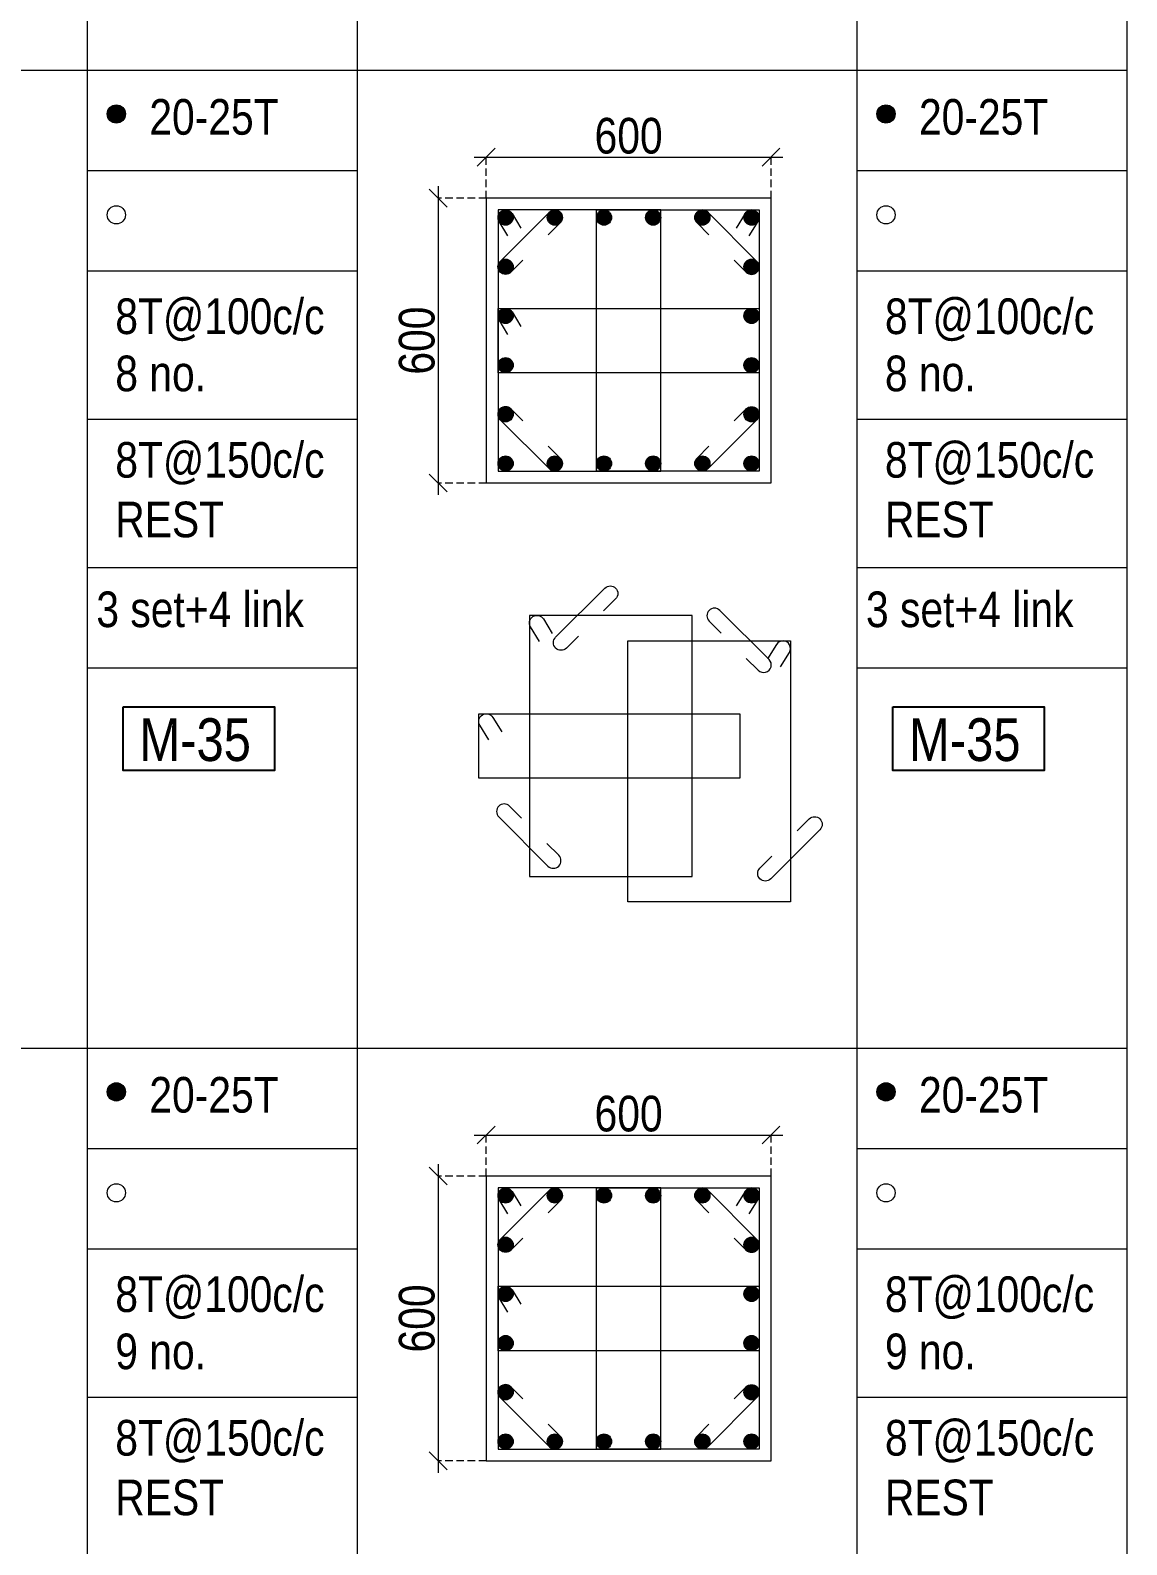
# Model space of a CAD drawing. Header units: millimetres. Extents: x 1112055 to 3390982, y -148532 to 766891.
# Drawn here: x 2207420 to 2216656, y 345047 to 357806 of the extents above; entities that cross this region are included whole.
import ezdxf
from ezdxf.enums import TextEntityAlignment as Align

# ---------------------------------------------------------------- set-up
doc = ezdxf.new("R2010")
doc.units = ezdxf.units.MM
doc.header["$PDMODE"] = 35
doc.header["$PDSIZE"] = -25
doc.linetypes.add('DASHED2', pattern=[0.375, 0.25, -0.125])
doc.linetypes.add('Hidden', pattern=[9.525, 6.35, -3.175])
for name, color, linetype, lineweight in [('B COL. SIZE DIM', 220, 'Continuous', 25), ('B COLSCH', 204, 'Continuous', 20), ('B COLUMN', 1, 'Hidden', 9), ('B STEEL', 34, 'Continuous', 15)]:
    doc.layers.add(name, color=color, linetype=linetype, lineweight=lineweight)
doc.layers.add('B TEXT', color=7, linetype='Continuous')
doc.styles.add('dim inside', font='romans.shx', dxfattribs={"width": 0.8, "height": 125})
doc.styles.add('SWINC', font='swissc.ttf')
doc.dimstyles.new('dim inside', dxfattribs={"dimtxt": 125, "dimasz": 100, "dimexe": 0, "dimexo": 0, "dimgap": 10, "dimtad": 0, "dimdec": 0, "dimzin": 0, "dimdsep": 46, "dimtxsty": 'dim inside', "dimblk": 'SMALL', "dimcen": 0.09, "dimadec": 0, "dimazin": 0, "dimtfac": 1, "dimtdec": 0, "dimtofl": 0, "dimtmove": 0, "dimatfit": 3, "dimfxl": 1, "dimtolj": 1, "dimtzin": 0, "dimarcsym": 2})

# ---------------------------------------------------------------- blocks, each defined once
blk = doc.blocks.new('_Oblique')
at = {"color": 0, "linetype": 'ByBlock', "lineweight": -2}
blk.add_line((-0.5, -0.5), (0.5, 0.5), dxfattribs=at)
blk = doc.blocks.new('*D1198')
at = {"layer": 'B COL. SIZE DIM', "color": 250, "lineweight": 9, "ltscale": 250, "transparency": 16777216}
blk.add_line((2211160, 348498), (2213760, 348498), dxfattribs=at)
at = {"layer": 'B COL. SIZE DIM', "color": 250, "linetype": 'DASHED2', "lineweight": 9, "ltscale": 250, "transparency": 16777216}
for p, q in [((2211260, 348153), (2211260, 348498)), ((2213660, 348153), (2213660, 348498))]:
    blk.add_line(p, q, dxfattribs=at)
at = {"layer": 'Defpoints', "color": 0, "ltscale": 250, "transparency": 16777216}
for p in [(2213660, 348498), (2211260, 348153), (2213660, 348153)]:
    blk.add_point(p, dxfattribs=at)
at = {"layer": 'B COL. SIZE DIM', "color": 250, "lineweight": 9, "ltscale": 250, "transparency": 16777216, "xscale": 150, "yscale": 150, "zscale": 150, "rotation": 180}
blk.add_blockref('_Oblique', (2211260, 348498), dxfattribs=at)
at = {"layer": 'B COL. SIZE DIM', "color": 250, "lineweight": 9, "ltscale": 250, "transparency": 16777216, "xscale": 150, "yscale": 150, "zscale": 150}
blk.add_blockref('_Oblique', (2213660, 348498), dxfattribs=at)
at = {"layer": 'B COL. SIZE DIM', "color": 6, "ltscale": 250, "transparency": 16777216, "insert": (2212460, 348677), "char_height": 300, "attachment_point": 5, "style": 'SWINC'}
blk.add_mtext('\\A1;600', dxfattribs=at)
blk = doc.blocks.new('*D1199')
at = {"layer": 'B COL. SIZE DIM', "color": 250, "lineweight": 9, "ltscale": 250, "transparency": 16777216}
blk.add_line((2210856, 348253), (2210856, 345653), dxfattribs=at)
at = {"layer": 'B COL. SIZE DIM', "color": 250, "linetype": 'DASHED2', "lineweight": 9, "ltscale": 250, "transparency": 16777216}
for p, q in [((2211260, 348153), (2210856, 348153)), ((2211260, 345753), (2210856, 345753))]:
    blk.add_line(p, q, dxfattribs=at)
at = {"layer": 'Defpoints', "color": 0, "ltscale": 250, "transparency": 16777216}
for p in [(2211260, 348153), (2210856, 345753), (2211260, 345753)]:
    blk.add_point(p, dxfattribs=at)
at = {"layer": 'B COL. SIZE DIM', "color": 250, "lineweight": 9, "ltscale": 250, "transparency": 16777216, "xscale": 150, "yscale": 150, "zscale": 150}
for p, rotation in [((2210856, 348153), 90), ((2210856, 345753), 270)]:
    blk.add_blockref('_Oblique', p, dxfattribs=dict(at, rotation=rotation))
at = {"layer": 'B COL. SIZE DIM', "color": 6, "ltscale": 250, "transparency": 16777216, "insert": (2210677, 346953), "char_height": 300, "attachment_point": 5, "rotation": 90, "style": 'SWINC'}
blk.add_mtext('\\A1;600', dxfattribs=at)
blk = doc.blocks.new('*D1206')
at = {"layer": 'B COL. SIZE DIM', "color": 250, "lineweight": 9, "ltscale": 250, "transparency": 16777216}
blk.add_line((2211160, 356737), (2213760, 356737), dxfattribs=at)
at = {"layer": 'B COL. SIZE DIM', "color": 250, "linetype": 'DASHED2', "lineweight": 9, "ltscale": 250, "transparency": 16777216}
for p, q in [((2211260, 356392), (2211260, 356737)), ((2213660, 356392), (2213660, 356737))]:
    blk.add_line(p, q, dxfattribs=at)
at = {"layer": 'Defpoints', "color": 0, "ltscale": 250, "transparency": 16777216}
for p in [(2213660, 356737), (2211260, 356392), (2213660, 356392)]:
    blk.add_point(p, dxfattribs=at)
at = {"layer": 'B COL. SIZE DIM', "color": 250, "lineweight": 9, "ltscale": 250, "transparency": 16777216, "xscale": 150, "yscale": 150, "zscale": 150, "rotation": 180}
blk.add_blockref('_Oblique', (2211260, 356737), dxfattribs=at)
at = {"layer": 'B COL. SIZE DIM', "color": 250, "lineweight": 9, "ltscale": 250, "transparency": 16777216, "xscale": 150, "yscale": 150, "zscale": 150}
blk.add_blockref('_Oblique', (2213660, 356737), dxfattribs=at)
at = {"layer": 'B COL. SIZE DIM', "color": 6, "ltscale": 250, "transparency": 16777216, "insert": (2212460, 356916), "char_height": 300, "attachment_point": 5, "style": 'SWINC'}
blk.add_mtext('\\A1;600', dxfattribs=at)
blk = doc.blocks.new('*D1207')
at = {"layer": 'B COL. SIZE DIM', "color": 250, "lineweight": 9, "ltscale": 250, "transparency": 16777216}
blk.add_line((2210856, 356492), (2210856, 353892), dxfattribs=at)
at = {"layer": 'B COL. SIZE DIM', "color": 250, "linetype": 'DASHED2', "lineweight": 9, "ltscale": 250, "transparency": 16777216}
for p, q in [((2211260, 356392), (2210856, 356392)), ((2211260, 353992), (2210856, 353992))]:
    blk.add_line(p, q, dxfattribs=at)
at = {"layer": 'Defpoints', "color": 0, "ltscale": 250, "transparency": 16777216}
for p in [(2211260, 356392), (2210856, 353992), (2211260, 353992)]:
    blk.add_point(p, dxfattribs=at)
at = {"layer": 'B COL. SIZE DIM', "color": 250, "lineweight": 9, "ltscale": 250, "transparency": 16777216, "xscale": 150, "yscale": 150, "zscale": 150}
for p, rotation in [((2210856, 356392), 90), ((2210856, 353992), 270)]:
    blk.add_blockref('_Oblique', p, dxfattribs=dict(at, rotation=rotation))
at = {"layer": 'B COL. SIZE DIM', "color": 6, "ltscale": 250, "transparency": 16777216, "insert": (2210677, 355192), "char_height": 300, "attachment_point": 5, "rotation": 90, "style": 'SWINC'}
blk.add_mtext('\\A1;600', dxfattribs=at)

msp = doc.modelspace()

# ---------------------------------------------------------------- hatches: boundary and pattern name
at = {"layer": 'B STEEL', "lineweight": 9, "ltscale": 0.5}
h = msp.add_hatch(color=34, dxfattribs=at)
edge = h.paths.add_edge_path()
edge.add_arc((2208144.7, 357101.6), 76.8, 0, 360)
h = msp.add_hatch(color=34, dxfattribs=at)
edge = h.paths.add_edge_path()
edge.add_arc((2214627.6, 357101.6), 76.8, 0, 360)
h = msp.add_hatch(color=34, dxfattribs=at)
edge = h.paths.add_edge_path()
edge.add_arc((2211423.9, 356228.4), 64, 0, 360)
h = msp.add_hatch(color=34, dxfattribs=at)
edge = h.paths.add_edge_path()
edge.add_arc((2211838.3, 356228.4), 64, 180, 540, ccw=False)
at = {"layer": 'B STEEL'}
h = msp.add_hatch(color=34, dxfattribs=at)
edge = h.paths.add_edge_path()
edge.add_arc((2212252.7, 356228.4), 64, 0, 360)
h = msp.add_hatch(color=34, dxfattribs=at)
edge = h.paths.add_edge_path()
edge.add_arc((2212667.1, 356228.4), 64, 0, 360)
at = {"layer": 'B STEEL', "lineweight": 9, "ltscale": 0.5}
h = msp.add_hatch(color=34, dxfattribs=at)
edge = h.paths.add_edge_path()
edge.add_arc((2213081.5, 356228.4), 64, 180, 540, ccw=False)
h = msp.add_hatch(color=34, dxfattribs=at)
edge = h.paths.add_edge_path()
edge.add_arc((2213495.8, 356228.4), 64, 180, 540, ccw=False)
h = msp.add_hatch(color=34, dxfattribs=at)
edge = h.paths.add_edge_path()
edge.add_arc((2211423.9, 355814), 64, 0, 360)
h = msp.add_hatch(color=34, dxfattribs=at)
edge = h.paths.add_edge_path()
edge.add_arc((2213495.8, 355814), 64, 180, 540, ccw=False)
at = {"layer": 'B STEEL'}
h = msp.add_hatch(color=34, dxfattribs=at)
edge = h.paths.add_edge_path()
edge.add_arc((2211423.9, 355399.6), 64, 0, 360)
h = msp.add_hatch(color=34, dxfattribs=at)
edge = h.paths.add_edge_path()
edge.add_arc((2213495.8, 355399.6), 64, 0, 360)
h = msp.add_hatch(color=34, dxfattribs=at)
edge = h.paths.add_edge_path()
edge.add_arc((2211423.9, 354985.2), 64, 0, 360)
h = msp.add_hatch(color=34, dxfattribs=at)
edge = h.paths.add_edge_path()
edge.add_arc((2213495.8, 354985.2), 64, 0, 360)
at = {"layer": 'B STEEL', "lineweight": 9, "ltscale": 0.5}
h = msp.add_hatch(color=34, dxfattribs=at)
edge = h.paths.add_edge_path()
edge.add_arc((2211423.9, 354570.8), 64, 0, 360)
h = msp.add_hatch(color=34, dxfattribs=at)
edge = h.paths.add_edge_path()
edge.add_arc((2213495.8, 354570.8), 64, 180, 540, ccw=False)
h = msp.add_hatch(color=34, dxfattribs=at)
edge = h.paths.add_edge_path()
edge.add_arc((2211423.9, 354156.4), 64, 0, 360, ccw=False)
h = msp.add_hatch(color=34, dxfattribs=at)
edge = h.paths.add_edge_path()
edge.add_arc((2211838.3, 354156.4), 64, -180, 180)
at = {"layer": 'B STEEL'}
h = msp.add_hatch(color=34, dxfattribs=at)
edge = h.paths.add_edge_path()
edge.add_arc((2212252.7, 354156.4), 64, 0, 360)
h = msp.add_hatch(color=34, dxfattribs=at)
edge = h.paths.add_edge_path()
edge.add_arc((2212667.1, 354156.4), 64, 0, 360)
at = {"layer": 'B STEEL', "lineweight": 9, "ltscale": 0.5}
h = msp.add_hatch(color=34, dxfattribs=at)
edge = h.paths.add_edge_path()
edge.add_arc((2213081.5, 354156.4), 64, -180, 180)
h = msp.add_hatch(color=34, dxfattribs=at)
edge = h.paths.add_edge_path()
edge.add_arc((2213495.8, 354156.4), 64, -180, 180)
h = msp.add_hatch(color=34, dxfattribs=at)
edge = h.paths.add_edge_path()
edge.add_arc((2208144.7, 348861.8), 76.8, 0, 360)
h = msp.add_hatch(color=34, dxfattribs=at)
edge = h.paths.add_edge_path()
edge.add_arc((2214627.6, 348861.8), 76.8, 0, 360)
h = msp.add_hatch(color=34, dxfattribs=at)
edge = h.paths.add_edge_path()
edge.add_arc((2211423.9, 347988.6), 64, 0, 360)
h = msp.add_hatch(color=34, dxfattribs=at)
edge = h.paths.add_edge_path()
edge.add_arc((2211838.3, 347988.6), 64, 180, 540, ccw=False)
at = {"layer": 'B STEEL'}
h = msp.add_hatch(color=34, dxfattribs=at)
edge = h.paths.add_edge_path()
edge.add_arc((2212252.7, 347988.6), 64, 0, 360)
h = msp.add_hatch(color=34, dxfattribs=at)
edge = h.paths.add_edge_path()
edge.add_arc((2212667.1, 347988.6), 64, 0, 360)
at = {"layer": 'B STEEL', "lineweight": 9, "ltscale": 0.5}
h = msp.add_hatch(color=34, dxfattribs=at)
edge = h.paths.add_edge_path()
edge.add_arc((2213081.5, 347988.6), 64, 180, 540, ccw=False)
h = msp.add_hatch(color=34, dxfattribs=at)
edge = h.paths.add_edge_path()
edge.add_arc((2213495.8, 347988.6), 64, 180, 540, ccw=False)
h = msp.add_hatch(color=34, dxfattribs=at)
edge = h.paths.add_edge_path()
edge.add_arc((2211423.9, 347574.2), 64, 0, 360)
h = msp.add_hatch(color=34, dxfattribs=at)
edge = h.paths.add_edge_path()
edge.add_arc((2213495.8, 347574.2), 64, 180, 540, ccw=False)
at = {"layer": 'B STEEL'}
h = msp.add_hatch(color=34, dxfattribs=at)
edge = h.paths.add_edge_path()
edge.add_arc((2211423.9, 347159.8), 64, 0, 360)
h = msp.add_hatch(color=34, dxfattribs=at)
edge = h.paths.add_edge_path()
edge.add_arc((2213495.8, 347159.8), 64, 0, 360)
h = msp.add_hatch(color=34, dxfattribs=at)
edge = h.paths.add_edge_path()
edge.add_arc((2211423.9, 346745.4), 64, 0, 360)
h = msp.add_hatch(color=34, dxfattribs=at)
edge = h.paths.add_edge_path()
edge.add_arc((2213495.8, 346745.4), 64, 0, 360)
at = {"layer": 'B STEEL', "lineweight": 9, "ltscale": 0.5}
h = msp.add_hatch(color=34, dxfattribs=at)
edge = h.paths.add_edge_path()
edge.add_arc((2211423.9, 346331), 64, 0, 360)
h = msp.add_hatch(color=34, dxfattribs=at)
edge = h.paths.add_edge_path()
edge.add_arc((2213495.8, 346331), 64, 180, 540, ccw=False)
h = msp.add_hatch(color=34, dxfattribs=at)
edge = h.paths.add_edge_path()
edge.add_arc((2211423.9, 345916.6), 64, 0, 360, ccw=False)
h = msp.add_hatch(color=34, dxfattribs=at)
edge = h.paths.add_edge_path()
edge.add_arc((2211838.3, 345916.6), 64, -180, 180)
at = {"layer": 'B STEEL'}
h = msp.add_hatch(color=34, dxfattribs=at)
edge = h.paths.add_edge_path()
edge.add_arc((2212252.7, 345916.6), 64, 0, 360)
h = msp.add_hatch(color=34, dxfattribs=at)
edge = h.paths.add_edge_path()
edge.add_arc((2212667.1, 345916.6), 64, 0, 360)
at = {"layer": 'B STEEL', "lineweight": 9, "ltscale": 0.5}
h = msp.add_hatch(color=34, dxfattribs=at)
edge = h.paths.add_edge_path()
edge.add_arc((2213081.5, 345916.6), 64, -180, 180)
h = msp.add_hatch(color=34, dxfattribs=at)
edge = h.paths.add_edge_path()
edge.add_arc((2213495.8, 345916.6), 64, -180, 180)

# ---------------------------------------------------------------- linework, layer by layer
at = {"layer": 'B COLSCH', "color": 250, "lineweight": 0}
for p, q in [((2216655.7, 383508.5), (2216655.7, 323875.2)), ((2207898.4, 382189.4), (2207898.4, 332750.4)), ((2210172.8, 382189.4), (2210172.8, 323875.2)), ((2214381.3, 382189.4), (2214381.3, 332750.4)), ((2087620, 357469.9), (2216655.7, 357469.9)), ((2207898.4, 356624.9), (2210172.8, 356624.9)), ((2214381.3, 356624.9), (2216655.7, 356624.9)), ((2207898.4, 355779.9), (2210172.8, 355779.9)), ((2214381.3, 355779.9), (2216655.7, 355779.9)), ((2207898.4, 354530.1), (2210172.8, 354530.1)), ((2214381.3, 354530.1), (2216655.7, 354530.1)), ((2207898.4, 353280.4), (2210172.8, 353280.4)), ((2214381.3, 353280.4), (2216655.7, 353280.4)), ((2207898.4, 352435.4), (2210172.8, 352435.4)), ((2214381.3, 352435.4), (2216655.7, 352435.4)), ((2087620, 349230.1), (2216655.7, 349230.1)), ((2207898.4, 348385.1), (2210172.8, 348385.1)), ((2214381.3, 348385.1), (2216655.7, 348385.1)), ((2207898.4, 347540.1), (2210172.8, 347540.1)), ((2214381.3, 347540.1), (2216655.7, 347540.1)), ((2207898.4, 346290.3), (2210172.8, 346290.3)), ((2214381.3, 346290.3), (2216655.7, 346290.3))]:
    msp.add_line(p, q, dxfattribs=at)
at = {"layer": 'B COLUMN', "color": 1, "linetype": 'ByBlock', "lineweight": 20}
for points in [[(2211259.9, 353992.4), (2213659.9, 353992.4), (2213659.9, 356392.4), (2211259.9, 356392.4)], [(2211259.9, 345752.6), (2213659.9, 345752.6), (2213659.9, 348152.6), (2211259.9, 348152.6)]]:
    msp.add_lwpolyline(points, close=True, dxfattribs=at)
at = {"layer": 'B STEEL', "color": 34, "lineweight": 9, "ltscale": 0.5}
for points in [[(2211359.9, 354092.4), (2212731.1, 354092.4), (2212731.1, 356292.4), (2211359.9, 356292.4)], [(2213559.9, 354092.4), (2212188.7, 354092.4), (2212188.7, 356292.4), (2213559.9, 356292.4)], [(2211359.9, 355463.6), (2213559.9, 355463.6), (2213559.9, 354921.2), (2211359.9, 354921.2)], [(2211623.9, 350676.8), (2212995.1, 350676.8), (2212995.1, 352876.8), (2211623.9, 352876.8)], [(2213823.9, 350462.3), (2212452.6, 350462.3), (2212452.6, 352662.3), (2213823.9, 352662.3)], [(2211197.9, 352048.1), (2213397.9, 352048.1), (2213397.9, 351505.6), (2211197.9, 351505.6)], [(2211359.9, 345852.6), (2212731.1, 345852.6), (2212731.1, 348052.6), (2211359.9, 348052.6)], [(2213559.9, 345852.6), (2212188.7, 345852.6), (2212188.7, 348052.6), (2213559.9, 348052.6)], [(2211359.9, 347223.8), (2213559.9, 347223.8), (2213559.9, 346681.4), (2211359.9, 346681.4)]]:
    msp.add_lwpolyline(points, close=True, dxfattribs=at)
for points in [[(2211444.1, 356073.4), (2211369.4, 356194.9, -1), (2211478.4, 356262), (2211553.2, 356140.5)], [(2211570, 355869.6), (2211469.2, 355768.8, -1), (2211378.6, 355859.3), (2211793, 356273.7, -1), (2211883.5, 356183.1), (2211782.7, 356082.3)], [(2213349.7, 355869.6), (2213450.6, 355768.8, 1), (2213541.1, 355859.3), (2213126.7, 356273.7, 1), (2213036.2, 356183.1), (2213137.1, 356082.3)], [(2213475.6, 356073.4), (2213550.4, 356194.9, 1), (2213441.3, 356262), (2213366.6, 356140.5)], [(2211444.1, 355244.6), (2211369.4, 355366.1, -1), (2211478.4, 355433.2), (2211553.2, 355311.7)], [(2211570, 354515.2), (2211469.2, 354616.1, 1), (2211378.6, 354525.6), (2211793, 354111.2, 1), (2211883.5, 354201.7), (2211782.7, 354302.6)], [(2213349.7, 354515.2), (2213450.6, 354616.1, -1), (2213541.1, 354525.6), (2213126.7, 354111.2, -1), (2213036.2, 354201.7), (2213137.1, 354302.6)], [(2212037, 352702.3), (2211936.1, 352601.4, -1), (2211845.6, 352691.9), (2212259.9, 353106.3, -1), (2212350.5, 353015.8), (2212249.6, 352914.9)], [(2211708.1, 352657.8), (2211633.4, 352779.3, -1), (2211742.4, 352846.4), (2211817.2, 352724.9)], [(2213451.6, 352514.8), (2213552.4, 352413.9, 1), (2213643, 352504.4), (2213228.6, 352918.8, 1), (2213138.1, 352828.3), (2213238.9, 352727.4)], [(2213739.6, 352443.2), (2213814.4, 352564.7, 1), (2213705.3, 352631.8), (2213630.6, 352510.3)], [(2211282.2, 351829), (2211207.4, 351950.5, -1), (2211316.5, 352017.6), (2211391.2, 351896.1)], [(2211557.8, 351168.6), (2211457, 351269.5, 1), (2211366.4, 351179), (2211780.8, 350764.6, 1), (2211871.4, 350855.1), (2211770.5, 350956)], [(2213880.1, 351060.7), (2213981, 351161.6, -1), (2214071.5, 351071), (2213657.1, 350656.7, -1), (2213566.6, 350747.2), (2213667.5, 350848.1)], [(2211444.1, 347833.5), (2211369.4, 347955, -1), (2211478.4, 348022.1), (2211553.2, 347900.6)], [(2211570, 347629.8), (2211469.2, 347528.9, -1), (2211378.6, 347619.4), (2211793, 348033.8, -1), (2211883.5, 347943.3), (2211782.7, 347842.4)], [(2213349.7, 347629.8), (2213450.6, 347528.9, 1), (2213541.1, 347619.4), (2213126.7, 348033.8, 1), (2213036.2, 347943.3), (2213137.1, 347842.4)], [(2213475.6, 347833.5), (2213550.4, 347955, 1), (2213441.3, 348022.1), (2213366.6, 347900.6)], [(2211444.1, 347004.7), (2211369.4, 347126.2, -1), (2211478.4, 347193.3), (2211553.2, 347071.9)], [(2211570, 346275.4), (2211469.2, 346376.3, 1), (2211378.6, 346285.7), (2211793, 345871.3, 1), (2211883.5, 345961.9), (2211782.7, 346062.7)], [(2213349.7, 346275.4), (2213450.6, 346376.3, -1), (2213541.1, 346285.7), (2213126.7, 345871.3, -1), (2213036.2, 345961.9), (2213137.1, 346062.7)]]:
    msp.add_lwpolyline(points, format="xyb", dxfattribs=at)
for centre, radius in [((2208144.7, 357101.6), 76.8), ((2214627.6, 357101.6), 76.8), ((2208144.7, 356251.3), 76.8), ((2211423.9, 356228.4), 64), ((2211838.3, 356228.4), 64), ((2212252.7, 356228.4), 64), ((2212667.1, 356228.4), 64), ((2213081.5, 356228.4), 64), ((2213495.8, 356228.4), 64), ((2214627.6, 356251.3), 76.8), ((2211423.9, 355814), 64), ((2213495.8, 355814), 64), ((2211423.9, 355399.6), 64), ((2213495.8, 355399.6), 64), ((2211423.9, 354985.2), 64), ((2213495.8, 354985.2), 64), ((2211423.9, 354570.8), 64), ((2213495.8, 354570.8), 64), ((2211423.9, 354156.4), 64), ((2211838.3, 354156.4), 64), ((2212252.7, 354156.4), 64), ((2212667.1, 354156.4), 64), ((2213081.5, 354156.4), 64), ((2213495.8, 354156.4), 64), ((2208144.7, 348861.8), 76.8), ((2214627.6, 348861.8), 76.8), ((2208144.7, 348011.5), 76.8), ((2211423.9, 347988.6), 64), ((2211838.3, 347988.6), 64), ((2212252.7, 347988.6), 64), ((2212667.1, 347988.6), 64), ((2213081.5, 347988.6), 64), ((2213495.8, 347988.6), 64), ((2214627.6, 348011.5), 76.8), ((2211423.9, 347574.2), 64), ((2213495.8, 347574.2), 64), ((2211423.9, 347159.8), 64), ((2213495.8, 347159.8), 64), ((2211423.9, 346745.4), 64), ((2213495.8, 346745.4), 64), ((2211423.9, 346331), 64), ((2213495.8, 346331), 64), ((2211423.9, 345916.6), 64), ((2211838.3, 345916.6), 64), ((2212252.7, 345916.6), 64), ((2212667.1, 345916.6), 64), ((2213081.5, 345916.6), 64), ((2213495.8, 345916.6), 64)]:
    msp.add_circle(centre, radius, dxfattribs=at)
at = {"layer": 'B TEXT', "color": 1}
for points in [[(2208202.1, 352106.3), (2209476.7, 352106.3), (2209476.7, 351568.4), (2208202.1, 351568.4)], [(2214685, 352106.3), (2215959.6, 352106.3), (2215959.6, 351568.4), (2214685, 351568.4)]]:
    msp.add_lwpolyline(points, close=True, dxfattribs=at)

# ---------------------------------------------------------------- texts
at = {"layer": 'B TEXT', "style": 'SWINC'}
for s, p in [('20-25T', (2208423.2, 356927)), ('20-25T', (2214906.1, 356927)), ('8T@100c/c', (2208136.3, 355247.2)), ('8T@100c/c', (2214619.2, 355247.2)), ('8 no.', (2208136.3, 354765.4)), ('8 no.', (2214619.2, 354765.4)), ('8T@150c/c', (2208136.3, 354037.3)), ('8T@150c/c', (2214619.2, 354037.3)), ('REST', (2208136.3, 353534.9)), ('REST', (2214619.2, 353534.9)), ('3 set+4 link', (2207976.6, 352777.9)), ('3 set+4 link', (2214459.5, 352777.9)), ('20-25T', (2208423.2, 348687.2)), ('20-25T', (2214906.1, 348687.2)), ('8T@100c/c', (2208136.3, 347007.4)), ('8T@100c/c', (2214619.2, 347007.4)), ('9 no.', (2208136.3, 346525.6)), ('9 no.', (2214619.2, 346525.6)), ('8T@150c/c', (2208136.3, 345797.5)), ('8T@150c/c', (2214619.2, 345797.5)), ('REST', (2208136.3, 345295.1)), ('REST', (2214619.2, 345295.1))]:
    msp.add_text(s, height=300, dxfattribs=at).set_placement(p)
at = {"layer": 'B TEXT', "color": 1, "style": 'SWINC'}
for p in [(2208339.4, 351541.8), (2214822.3, 351541.8)]:
    msp.add_text('M-35', height=360, dxfattribs=at).set_placement(p, align=Align.BOTTOM_LEFT)

# ---------------------------------------------------------------- dimensions: what is measured, and where the dimension line sits
at = {"layer": 'B COL. SIZE DIM', "color": 250, "ltscale": 250}
for base, p1, p2, picture, middle in [((2213659.9, 356737.4), (2211259.9, 356392.4), (2213659.9, 356392.4), '*D1206', (2212459.9, 356916.4)), ((2213659.9, 348497.5), (2211259.9, 348152.6), (2213659.9, 348152.6), '*D1198', (2212459.9, 348676.5))]:
    dim = msp.add_linear_dim(base=base, p1=p1, p2=p2, dimstyle='dim inside', override={"dimtxt": 300, "dimasz": 150, "dimgap": 25, "dimtad": 3, "dimlfac": 0.25, "dimtxsty": 'SWINC', "dimblk1": 'Oblique', "dimblk2": 'Oblique', "dimsah": 1, "dimdle": 100, "dimclrd": 250, "dimclre": 250, "dimclrt": 6, "dimfxl": 1000, "dimlwd": 9, "dimlwe": 9}, dxfattribs=at)
    dim.commit()
    dim.dimension.update_dxf_attribs({"geometry": picture, "text_midpoint": middle})
for base, p1, p2, picture, middle in [((2210856, 353992.4), (2211259.9, 356392.4), (2211259.9, 353992.4), '*D1207', (2210677, 355192.4)), ((2210856, 345752.6), (2211259.9, 348152.6), (2211259.9, 345752.6), '*D1199', (2210677, 346952.6))]:
    dim = msp.add_linear_dim(base=base, p1=p1, p2=p2, angle=90, dimstyle='dim inside', override={"dimtxt": 300, "dimasz": 150, "dimgap": 25, "dimtad": 3, "dimlfac": 0.25, "dimtxsty": 'SWINC', "dimblk1": 'Oblique', "dimblk2": 'Oblique', "dimsah": 1, "dimdle": 100, "dimclrd": 250, "dimclre": 250, "dimclrt": 6, "dimfxl": 1000, "dimlwd": 9, "dimlwe": 9}, dxfattribs=at)
    dim.commit()
    dim.dimension.update_dxf_attribs({"geometry": picture, "text_midpoint": middle})

doc.saveas('drawing.dxf')
